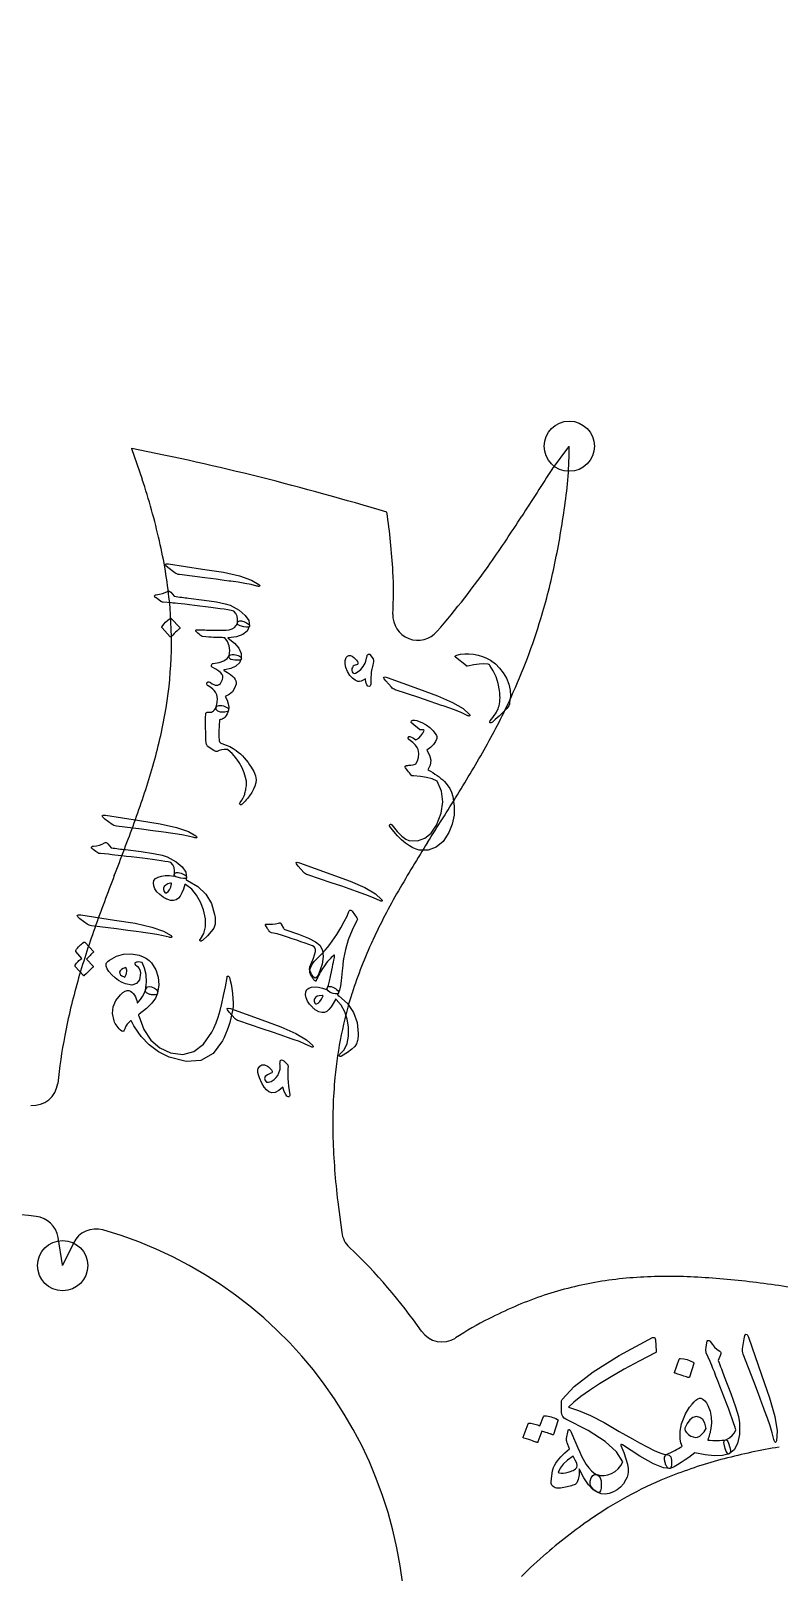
# Model space of a CAD drawing. Header units: millimetres. Extents: x -40.3 to 40.3, y -40.3 to 40.3.
# Drawn here: x -1.82 to 5.64, y 9.61 to 24.97 of the extents above; entities that cross this region are included whole.
import ezdxf

# ---------------------------------------------------------------- set-up
doc = ezdxf.new("R2010")
doc.units = ezdxf.units.MM
for name, color, linetype in [('CUT_INNER', 6, 'Continuous'), ('CUT_OUTER', 1, 'Continuous'), ('ENGRAVE', 7, 'Continuous'), ('TEXT', 5, 'Continuous')]:
    doc.layers.add(name, color=color, linetype=linetype)

msp = doc.modelspace()

# ---------------------------------------------------------------- linework, layer by layer
at = {"layer": 'CUT_INNER'}
for points in [[(-0.705, 20.501), (-0.809, 20.804), (-0.81, 20.81)], [(3.38, 20.607), (3.544, 20.826), (3.547, 20.83)], [(1.241, 13.303), (1.282, 12.999)], [(-1.499, 12.669), (-1.5, 12.674), (-1.545, 12.949)], [(-1.391, 12.891), (-1.496, 12.674), (-1.499, 12.669)]]:
    msp.add_lwpolyline(points, dxfattribs=at)
for centre, radius, start, end in [((0, 11.523), 23.56, 354.6887, 200.6515), ((0, 11.523), 28.802, 270.0987, 51.7132), ((-6.052, -5.507), 26.833, 73.1381, 78.7356), ((-0.219, 20.81), 3.766, 351.2086, 0.3091), ((36.438, -0.983), 39.484, 146.8512, 147.6695), ((-7.453, 18.296), 7.099, 12.9518, 18.0947), ((-4.623, 19.239), 6.423, 3.0561, 8.3601), ((-7.963, 27.178), 13.094, 325.001, 327.452), ((-4.362, 21.292), 7.935, 348.1679, 352.3389), ((-5.32, 18.789), 4.91, 5.8658, 12.9215), ((-4.023, 24.421), 8.285, 319.0201, 324.9914), ((-3.067, 21.019), 6.612, 343.265, 348.1804), ((-1.484, 19.374), 3.281, 356.2459, 3.6197), ((-4.472, 18.879), 4.057, 349.7123, 5.8201), ((2.04, 19.148), 0.25, 177.3907, 319.9972), ((-2.521, 20.862), 6.044, 335.2596, 343.1984), ((-3.634, 21.383), 7.274, 330.8261, 335.2047), ((-5.591, 19.083), 5.194, 343.5401, 349.7046), ((-7.772, 23.704), 12.018, 328.1225, 330.7802), ((-8.959, 20.084), 8.708, 339.8172, 343.507), ((-77.84, 67.337), 94.561, 327.75362, 328.09311), ((-31.905, 28.518), 33.155, 338.8457, 339.8183), ((13.817, 9.51), 13.813, 147.7418, 150.0731), ((18.15, 9.158), 20.514, 158.8693, 160.4272), ((7.412, 13.199), 6.422, 150.0866, 155.0779), ((7.146, 13.076), 8.834, 160.4633, 164.0727), ((5.669, 14.013), 4.498, 155.1344, 162.2625), ((4.86, 13.735), 6.455, 164.1273, 169.0622), ((5.253, 14.158), 4.058, 162.4106, 174.5568), ((3.608, 13.963), 5.182, 168.9148, 174.2395), ((-1.796, 14.513), 0.25, 265.4353, 353.1579), ((6.102, 14.082), 4.91, 174.6158, 181.6715), ((8.29, 14.15), 7.099, 181.7018, 186.8447), ((-2.25, 9.023), 4.163, 83.2753, 116.5873), ((-1.791, 12.909), 0.25, 9.2495, 83.3067), ((-1.166, 12.783), 0.25, 74.1661, 154.2747), ((-2.249, 9.022), 4.164, 353.6856, 73.9472), ((1.529, 13.031), 0.25, 187.5391, 226.7578), ((-2.238, 9.032), 5.244, 34.6598, 46.7123), ((4.415, 9.019), 3.534, 99.9575, 108.982), ((4.489, 8.553), 4.006, 91.8277, 99.8588), ((4.533, 7.051), 5.509, 85.7988, 91.7838), ((4.241, 3.082), 9.489, 82.2307, 85.7983), ((1.699, -15.611), 28.354, 81.034, 82.247), ((-2.249, 9.022), 4.164, 125.1637, 315.7235), ((4.516, 8.747), 3.824, 109.0947, 117.5576), ((4.308, 9.053), 3.458, 116.8464, 123.1844), ((2.281, 12.157), 0.25, 214.8107, 302.5313), ((6.694, 4.525), 6.422, 99.4616, 104.4529), ((6.219, 6.389), 4.498, 104.5094, 111.6375), ((6.066, 6.803), 4.058, 111.7856, 123.9318), ((6.546, 6.098), 4.91, 123.9908, 131.0465), ((6.2, 6.413), 4.446, 130.3452, 134.7254)]:
    msp.add_arc(centre, radius, start, end, dxfattribs=at)
at = {"layer": 'CUT_OUTER'}
msp.add_circle((0, 0), 40.325, dxfattribs=at)
at = {"layer": 'ENGRAVE'}
for centre, radius in [((0, 11.523), 26.6), ((3.548, 20.831), 0.25), ((-1.499, 12.668), 0.25)]:
    msp.add_circle(centre, radius, dxfattribs=at)
at = {"layer": 'TEXT'}
for points in [[(-0.45, 19.622), (-0.471, 19.641), (-0.477, 19.654), (-0.468, 19.66), (-0.443, 19.659), (-0.105, 19.607), (0.102, 19.575), (0.264, 19.539), (0.383, 19.498), (0.457, 19.453), (0.462, 19.447), (0.465, 19.442), (0.465, 19.439), (0.461, 19.437), (0.457, 19.435), (0.451, 19.435), (0.445, 19.436), (0.437, 19.437), (0.379, 19.452), (0.316, 19.464), (0.249, 19.475), (0.178, 19.485), (0.16, 19.487), (0.11, 19.494), (0.029, 19.505), (-0.084, 19.52), (-0.336, 19.552), (-0.349, 19.554), (-0.36, 19.558), (-0.371, 19.563), (-0.38, 19.569)], [(-0.52, 19.285), (-0.539, 19.299), (-0.555, 19.311), (-0.567, 19.319), (-0.574, 19.324), (-0.579, 19.328), (-0.582, 19.332), (-0.583, 19.336), (-0.583, 19.34), (-0.581, 19.345), (-0.577, 19.349), (-0.572, 19.351), (-0.566, 19.352), (-0.534, 19.356), (-0.505, 19.363), (-0.478, 19.373), (-0.453, 19.385), (-0.445, 19.389), (-0.438, 19.388), (-0.43, 19.384), (-0.422, 19.376), (-0.388, 19.336), (-0.369, 19.333), (-0.35, 19.331), (-0.332, 19.328), (-0.313, 19.326), (-0.295, 19.324), (-0.278, 19.321), (-0.261, 19.319), (-0.244, 19.317), (-0.088, 19.298), (0.033, 19.28), (0.119, 19.262), (0.17, 19.246), (0.259, 19.197), (0.32, 19.146), (0.355, 19.094), (0.363, 19.041), (0.363, 19.039), (0.363, 19.038), (0.362, 19.037), (0.362, 19.035), (0.352, 19.029), (0.334, 19.028), (0.306, 19.033), (0.27, 19.043), (0.256, 19.047), (0.247, 19.053), (0.243, 19.061), (0.242, 19.071), (0.244, 19.107), (0.239, 19.138), (0.227, 19.166), (0.207, 19.188), (0.179, 19.194), (0.146, 19.2), (0.11, 19.206), (0.069, 19.212), (0.024, 19.218), (-0.024, 19.225), (-0.076, 19.231), (-0.132, 19.238), (-0.187, 19.244), (-0.236, 19.25), (-0.28, 19.256), (-0.318, 19.26), (-0.351, 19.264), (-0.378, 19.267), (-0.4, 19.269), (-0.416, 19.271), (-0.496, 19.277), (-0.503, 19.279), (-0.51, 19.28), (-0.515, 19.282), (-0.52, 19.285)], [(-0.509, 19.023), (-0.511, 19.025), (-0.511, 19.028), (-0.511, 19.031), (-0.509, 19.035), (-0.492, 19.058), (-0.473, 19.079), (-0.452, 19.099), (-0.429, 19.116), (-0.426, 19.117), (-0.423, 19.118), (-0.42, 19.117), (-0.418, 19.115), (-0.331, 19.026), (-0.33, 19.023), (-0.33, 19.02), (-0.332, 19.016), (-0.336, 19.013), (-0.34, 19.009), (-0.345, 19.005), (-0.353, 18.998), (-0.362, 18.989), (-0.373, 18.978), (-0.387, 18.965), (-0.402, 18.95), (-0.419, 18.933), (-0.422, 18.931), (-0.424, 18.93), (-0.426, 18.931), (-0.428, 18.933)], [(-0.104, 18.934), (-0.11, 18.936), (-0.118, 18.941), (-0.128, 18.948), (-0.14, 18.958), (-0.151, 18.968), (-0.16, 18.976), (-0.166, 18.982), (-0.171, 18.987), (-0.173, 18.994), (-0.171, 18.999), (-0.164, 19.002), (-0.153, 19.002), (-0.145, 19.002), (-0.135, 19.002), (-0.124, 19.002), (-0.112, 19.002), (-0.098, 19.001), (-0.083, 19.001), (-0.067, 19), (-0.049, 18.999), (0.025, 18.998), (0.085, 18.998), (0.13, 18.999), (0.161, 19.003), (0.189, 19.012), (0.212, 19.026), (0.23, 19.046), (0.242, 19.071), (0.246, 19.078), (0.251, 19.084), (0.257, 19.088), (0.265, 19.091), (0.274, 19.093), (0.284, 19.092), (0.294, 19.089), (0.305, 19.084), (0.332, 19.07), (0.351, 19.059), (0.361, 19.049), (0.363, 19.041), (0.338, 18.99), (0.295, 18.954), (0.233, 18.931), (0.152, 18.923), (0.149, 18.922), (0.148, 18.922), (0.148, 18.921), (0.15, 18.919), (0.213, 18.869), (0.256, 18.818), (0.279, 18.765), (0.281, 18.712), (0.279, 18.706), (0.275, 18.703), (0.269, 18.7), (0.261, 18.699), (0.249, 18.698), (0.235, 18.699), (0.217, 18.7), (0.197, 18.702), (0.178, 18.706), (0.165, 18.714), (0.159, 18.726), (0.16, 18.742), (0.166, 18.796), (0.161, 18.843), (0.145, 18.885), (0.117, 18.921), (0.113, 18.922), (0.104, 18.923), (0.089, 18.924), (0.07, 18.924), (0.057, 18.924), (0.042, 18.924), (0.025, 18.925), (0.004, 18.927), (-0.019, 18.928), (-0.044, 18.93), (-0.073, 18.932), (-0.104, 18.934)], [(0.032, 18.231), (0.041, 18.278), (0.043, 18.319), (0.037, 18.354), (0.024, 18.382), (0.012, 18.396), (-0.004, 18.411), (-0.024, 18.426), (-0.048, 18.443), (-0.055, 18.448), (-0.06, 18.453), (-0.063, 18.459), (-0.064, 18.464), (-0.064, 18.47), (-0.062, 18.475), (-0.059, 18.479), (-0.054, 18.481), (-0.048, 18.483), (-0.041, 18.483), (-0.034, 18.481), (-0.027, 18.477), (-0.008, 18.465), (0.007, 18.457), (0.02, 18.451), (0.031, 18.449), (0.046, 18.45), (0.061, 18.456), (0.073, 18.468), (0.084, 18.487), (0.093, 18.508), (0.097, 18.526), (0.096, 18.543), (0.09, 18.557), (0.077, 18.573), (0.056, 18.591), (0.027, 18.61), (-0.01, 18.63), (-0.014, 18.633), (-0.017, 18.637), (-0.017, 18.643), (-0.016, 18.651), (-0.014, 18.657), (-0.01, 18.662), (-0.006, 18.665), (-0.001, 18.667), (0.061, 18.677), (0.108, 18.694), (0.141, 18.716), (0.16, 18.744), (0.165, 18.75), (0.175, 18.754), (0.19, 18.756), (0.209, 18.756), (0.224, 18.754), (0.238, 18.751), (0.251, 18.746), (0.264, 18.739), (0.273, 18.733), (0.279, 18.727), (0.282, 18.72), (0.281, 18.713), (0.262, 18.672), (0.228, 18.64), (0.178, 18.618), (0.112, 18.604), (0.109, 18.603), (0.108, 18.602), (0.108, 18.6), (0.111, 18.597), (0.145, 18.576), (0.173, 18.556), (0.195, 18.538), (0.211, 18.522), (0.22, 18.508), (0.227, 18.493), (0.229, 18.478), (0.229, 18.462), (0.214, 18.419), (0.192, 18.383), (0.161, 18.356), (0.121, 18.337), (0.14, 18.3), (0.151, 18.265), (0.156, 18.232), (0.153, 18.201), (0.149, 18.193), (0.142, 18.188), (0.131, 18.184), (0.117, 18.182), (0.075, 18.183), (0.046, 18.192), (0.032, 18.208), (0.032, 18.231)], [(1.599, 18.686), (1.595, 18.668), (1.591, 18.652), (1.587, 18.637), (1.583, 18.624), (1.581, 18.611), (1.578, 18.6), (1.577, 18.59), (1.575, 18.582), (1.575, 18.573), (1.574, 18.562), (1.573, 18.55), (1.572, 18.536), (1.571, 18.52), (1.571, 18.501), (1.57, 18.481), (1.57, 18.459), (1.569, 18.451), (1.566, 18.444), (1.561, 18.44), (1.554, 18.438), (1.541, 18.442), (1.53, 18.455), (1.522, 18.48), (1.517, 18.514), (1.496, 18.5), (1.476, 18.49), (1.458, 18.486), (1.441, 18.487), (1.414, 18.499), (1.388, 18.519), (1.363, 18.548), (1.34, 18.586), (1.322, 18.626), (1.314, 18.663), (1.316, 18.695), (1.327, 18.725), (1.338, 18.739), (1.352, 18.746), (1.367, 18.745), (1.384, 18.738), (1.401, 18.727), (1.415, 18.714), (1.427, 18.701), (1.437, 18.686), (1.443, 18.674), (1.443, 18.664), (1.439, 18.657), (1.429, 18.654), (1.416, 18.651), (1.405, 18.646), (1.396, 18.639), (1.389, 18.628), (1.383, 18.617), (1.381, 18.606), (1.382, 18.595), (1.385, 18.584), (1.392, 18.574), (1.399, 18.569), (1.408, 18.567), (1.418, 18.57), (1.445, 18.585), (1.47, 18.606), (1.494, 18.635), (1.514, 18.67), (1.516, 18.674), (1.517, 18.677), (1.519, 18.682), (1.52, 18.686), (1.521, 18.692), (1.523, 18.697), (1.524, 18.703), (1.526, 18.71), (1.528, 18.717), (1.529, 18.723), (1.531, 18.729), (1.532, 18.734), (1.533, 18.738), (1.534, 18.742), (1.535, 18.745), (1.536, 18.748), (1.539, 18.753), (1.543, 18.756), (1.547, 18.758), (1.552, 18.759), (1.556, 18.759), (1.56, 18.758), (1.563, 18.756), (1.566, 18.754), (1.582, 18.731), (1.593, 18.713), (1.599, 18.697), (1.599, 18.686)], [(2.415, 18.729), (2.413, 18.731), (2.412, 18.733), (2.411, 18.734), (2.411, 18.736), (2.412, 18.739), (2.416, 18.743), (2.421, 18.746), (2.429, 18.75), (2.466, 18.759), (2.506, 18.764), (2.548, 18.764), (2.593, 18.759), (2.639, 18.749), (2.684, 18.736), (2.725, 18.719), (2.764, 18.698), (2.812, 18.663), (2.854, 18.621), (2.89, 18.573), (2.921, 18.52), (2.945, 18.462), (2.959, 18.402), (2.962, 18.341), (2.954, 18.277), (2.951, 18.261), (2.945, 18.246), (2.936, 18.232), (2.926, 18.219), (2.898, 18.191), (2.873, 18.166), (2.85, 18.143), (2.829, 18.124), (2.811, 18.107), (2.795, 18.094), (2.782, 18.083), (2.771, 18.076), (2.768, 18.075), (2.766, 18.074), (2.764, 18.074), (2.762, 18.075), (2.759, 18.076), (2.758, 18.078), (2.756, 18.08), (2.755, 18.082), (2.754, 18.085), (2.755, 18.088), (2.756, 18.091), (2.759, 18.094), (2.774, 18.112), (2.788, 18.13), (2.801, 18.147), (2.812, 18.164), (2.822, 18.181), (2.831, 18.197), (2.838, 18.213), (2.844, 18.23), (2.849, 18.246), (2.853, 18.264), (2.855, 18.283), (2.857, 18.303), (2.858, 18.325), (2.857, 18.347), (2.855, 18.371), (2.852, 18.396), (2.839, 18.468), (2.819, 18.534), (2.791, 18.594), (2.757, 18.648), (2.754, 18.652), (2.75, 18.655), (2.745, 18.658), (2.739, 18.66), (2.698, 18.663), (2.651, 18.661), (2.596, 18.653), (2.534, 18.64), (2.53, 18.64), (2.527, 18.64), (2.525, 18.641), (2.523, 18.642)], [(1.72, 18.493), (1.703, 18.515), (1.699, 18.528), (1.709, 18.532), (1.733, 18.527), (2.045, 18.414), (2.236, 18.344), (2.384, 18.278), (2.49, 18.217), (2.552, 18.16), (2.556, 18.154), (2.557, 18.148), (2.556, 18.145), (2.553, 18.144), (2.548, 18.143), (2.543, 18.144), (2.537, 18.146), (2.53, 18.148), (2.477, 18.174), (2.42, 18.198), (2.358, 18.221), (2.292, 18.243), (2.275, 18.249), (2.229, 18.265), (2.153, 18.291), (2.049, 18.327), (1.815, 18.404), (1.803, 18.409), (1.793, 18.415), (1.784, 18.422), (1.776, 18.429)], [(0.154, 18.203), (0.147, 18.182), (0.14, 18.164), (0.131, 18.148), (0.121, 18.136), (0.116, 18.13), (0.11, 18.125), (0.103, 18.12), (0.096, 18.117), (0.089, 18.113), (0.081, 18.11), (0.073, 18.107), (0.064, 18.104), (0.059, 18.046), (0.056, 17.991), (0.057, 17.942), (0.061, 17.896), (0.064, 17.886), (0.069, 17.878), (0.077, 17.872), (0.087, 17.868), (0.129, 17.854), (0.167, 17.838), (0.2, 17.82), (0.229, 17.801), (0.251, 17.783), (0.272, 17.765), (0.292, 17.745), (0.311, 17.725), (0.33, 17.704), (0.348, 17.681), (0.364, 17.658), (0.38, 17.634), (0.406, 17.589), (0.422, 17.547), (0.428, 17.509), (0.425, 17.476), (0.415, 17.445), (0.402, 17.414), (0.385, 17.382), (0.363, 17.349), (0.352, 17.334), (0.341, 17.32), (0.33, 17.307), (0.321, 17.296), (0.311, 17.286), (0.303, 17.277), (0.296, 17.27), (0.289, 17.264), (0.284, 17.26), (0.278, 17.259), (0.273, 17.259), (0.268, 17.262), (0.265, 17.265), (0.264, 17.27), (0.265, 17.275), (0.269, 17.282), (0.285, 17.305), (0.298, 17.328), (0.308, 17.348), (0.315, 17.366), (0.317, 17.376), (0.32, 17.386), (0.323, 17.397), (0.325, 17.408), (0.327, 17.421), (0.329, 17.434), (0.331, 17.447), (0.333, 17.462), (0.332, 17.493), (0.324, 17.531), (0.31, 17.576), (0.288, 17.627), (0.261, 17.68), (0.228, 17.727), (0.19, 17.77), (0.147, 17.807), (0.146, 17.808), (0.144, 17.809), (0.142, 17.809), (0.139, 17.809), (0.111, 17.808), (0.085, 17.805), (0.062, 17.799), (0.04, 17.791), (0.028, 17.79), (0.008, 17.798), (-0.019, 17.815), (-0.053, 17.84), (-0.059, 17.847), (-0.064, 17.854), (-0.067, 17.862), (-0.068, 17.871), (-0.071, 17.909), (-0.073, 17.947), (-0.074, 17.984), (-0.075, 18.02), (-0.076, 18.056), (-0.076, 18.091), (-0.075, 18.127), (-0.074, 18.162), (-0.073, 18.17), (-0.07, 18.175), (-0.065, 18.179), (-0.058, 18.18), (-0.043, 18.18), (-0.029, 18.18), (-0.017, 18.183), (-0.005, 18.187), (0.005, 18.194), (0.015, 18.204), (0.024, 18.217), (0.033, 18.233), (0.038, 18.241), (0.047, 18.246), (0.058, 18.249), (0.072, 18.249), (0.087, 18.247), (0.102, 18.244), (0.117, 18.239), (0.131, 18.232), (0.142, 18.224), (0.15, 18.217), (0.153, 18.21), (0.154, 18.203)], [(1.979, 18.072), (1.974, 18.077), (1.972, 18.081), (1.971, 18.086), (1.972, 18.09), (1.975, 18.095), (1.979, 18.098), (1.984, 18.1), (1.99, 18.101), (2.008, 18.101), (2.029, 18.097), (2.053, 18.089), (2.08, 18.078), (2.122, 18.055), (2.158, 18.028), (2.191, 17.996), (2.218, 17.96), (2.224, 17.95), (2.228, 17.939), (2.229, 17.93), (2.228, 17.92), (2.215, 17.889), (2.195, 17.86), (2.166, 17.831), (2.129, 17.804), (2.157, 17.753), (2.168, 17.703), (2.162, 17.654), (2.139, 17.607), (2.164, 17.593), (2.188, 17.579), (2.21, 17.565), (2.231, 17.55), (2.251, 17.536), (2.27, 17.521), (2.288, 17.506), (2.305, 17.49), (2.333, 17.458), (2.357, 17.422), (2.376, 17.383), (2.389, 17.34), (2.402, 17.246), (2.4, 17.155), (2.382, 17.067), (2.348, 16.982), (2.291, 16.894), (2.222, 16.835), (2.143, 16.806), (2.052, 16.807), (2.023, 16.815), (1.991, 16.829), (1.956, 16.849), (1.917, 16.876), (1.877, 16.909), (1.838, 16.948), (1.799, 16.992), (1.76, 17.042), (1.758, 17.045), (1.757, 17.049), (1.757, 17.052), (1.758, 17.056), (1.76, 17.059), (1.762, 17.062), (1.765, 17.064), (1.768, 17.065), (1.772, 17.065), (1.775, 17.064), (1.778, 17.061), (1.781, 17.058), (1.834, 16.994), (1.879, 16.946), (1.919, 16.916), (1.951, 16.904), (2.035, 16.901), (2.109, 16.926), (2.172, 16.977), (2.224, 17.055), (2.272, 17.176), (2.289, 17.289), (2.276, 17.395), (2.232, 17.493), (2.183, 17.516), (2.127, 17.532), (2.065, 17.542), (1.997, 17.546), (1.99, 17.546), (1.984, 17.546), (1.979, 17.548), (1.976, 17.551), (1.965, 17.564), (1.955, 17.577), (1.946, 17.588), (1.938, 17.599), (1.93, 17.609), (1.924, 17.618), (1.918, 17.627), (1.913, 17.634), (1.912, 17.638), (1.912, 17.641), (1.914, 17.644), (1.917, 17.646), (1.92, 17.647), (1.923, 17.648), (1.928, 17.649), (1.934, 17.65), (1.941, 17.651), (1.95, 17.652), (1.959, 17.653), (1.969, 17.654), (1.989, 17.657), (2.004, 17.659), (2.014, 17.663), (2.02, 17.666), (2.037, 17.697), (2.047, 17.731), (2.048, 17.769), (2.042, 17.811), (2.033, 17.829), (2.015, 17.852), (1.988, 17.878), (1.951, 17.909), (1.948, 17.912), (1.945, 17.916), (1.944, 17.92), (1.943, 17.925), (1.944, 17.929), (1.945, 17.932), (1.947, 17.936), (1.95, 17.938), (1.96, 17.939), (1.975, 17.934), (1.995, 17.923), (2.021, 17.906), (2.048, 17.923), (2.07, 17.945), (2.088, 17.971), (2.102, 18), (2.092, 18.004), (2.085, 18.006), (2.078, 18.007), (2.073, 18.006), (2.068, 18.005), (2.063, 18.005), (2.059, 18.006), (2.056, 18.009)], [(-1.077, 17.116), (-1.099, 17.136), (-1.105, 17.148), (-1.096, 17.154), (-1.071, 17.154), (-0.733, 17.102), (-0.526, 17.07), (-0.363, 17.033), (-0.245, 16.993), (-0.171, 16.948), (-0.165, 16.942), (-0.163, 16.937), (-0.163, 16.934), (-0.166, 16.931), (-0.171, 16.93), (-0.176, 16.93), (-0.183, 16.93), (-0.191, 16.932), (-0.249, 16.946), (-0.311, 16.959), (-0.378, 16.97), (-0.449, 16.979), (-0.468, 16.982), (-0.517, 16.989), (-0.599, 17), (-0.712, 17.015), (-0.963, 17.047), (-0.976, 17.049), (-0.988, 17.053), (-0.998, 17.058), (-1.007, 17.063)], [(-1.147, 16.779), (-1.167, 16.794), (-1.183, 16.805), (-1.194, 16.814), (-1.202, 16.819), (-1.206, 16.822), (-1.21, 16.826), (-1.211, 16.831), (-1.21, 16.835), (-1.208, 16.84), (-1.205, 16.843), (-1.2, 16.846), (-1.193, 16.847), (-1.162, 16.851), (-1.132, 16.858), (-1.105, 16.867), (-1.081, 16.88), (-1.073, 16.883), (-1.065, 16.883), (-1.058, 16.879), (-1.05, 16.871), (-1.016, 16.831), (-0.996, 16.828), (-0.978, 16.826), (-0.959, 16.823), (-0.941, 16.821), (-0.923, 16.818), (-0.906, 16.816), (-0.888, 16.814), (-0.872, 16.812), (-0.716, 16.793), (-0.595, 16.774), (-0.509, 16.757), (-0.457, 16.741), (-0.369, 16.692), (-0.307, 16.641), (-0.272, 16.589), (-0.264, 16.535), (-0.265, 16.534), (-0.265, 16.532), (-0.265, 16.531), (-0.266, 16.53), (-0.275, 16.524), (-0.294, 16.523), (-0.321, 16.527), (-0.358, 16.537), (-0.371, 16.542), (-0.38, 16.548), (-0.385, 16.556), (-0.385, 16.566), (-0.384, 16.601), (-0.389, 16.633), (-0.401, 16.66), (-0.42, 16.683), (-0.449, 16.689), (-0.481, 16.695), (-0.518, 16.701), (-0.559, 16.707), (-0.603, 16.713), (-0.652, 16.719), (-0.704, 16.726), (-0.76, 16.732), (-0.815, 16.739), (-0.864, 16.745), (-0.908, 16.75), (-0.946, 16.755), (-0.979, 16.758), (-1.006, 16.761), (-1.027, 16.764), (-1.043, 16.766), (-1.123, 16.772), (-1.131, 16.773), (-1.138, 16.775), (-1.143, 16.777), (-1.147, 16.779)], [(-0.256, 16.505), (-0.153, 16.445), (-0.074, 16.369), (-0.017, 16.276), (0.015, 16.166), (0.018, 16.151), (0.02, 16.137), (0.021, 16.123), (0.022, 16.109), (0.022, 16.095), (0.021, 16.082), (0.02, 16.07), (0.018, 16.058), (0.007, 16.03), (-0.018, 15.996), (-0.056, 15.954), (-0.107, 15.906), (-0.114, 15.902), (-0.12, 15.899), (-0.125, 15.899), (-0.13, 15.902), (-0.132, 15.906), (-0.133, 15.911), (-0.131, 15.916), (-0.127, 15.921), (-0.093, 15.976), (-0.077, 16.043), (-0.077, 16.122), (-0.096, 16.213), (-0.124, 16.29), (-0.164, 16.358), (-0.213, 16.417), (-0.274, 16.466), (-0.277, 16.467), (-0.279, 16.466), (-0.281, 16.465), (-0.282, 16.464), (-0.296, 16.418), (-0.312, 16.38), (-0.328, 16.349), (-0.345, 16.327), (-0.367, 16.311), (-0.393, 16.304), (-0.423, 16.306), (-0.459, 16.318), (-0.463, 16.32), (-0.468, 16.322), (-0.473, 16.324), (-0.477, 16.327), (-0.482, 16.329), (-0.487, 16.332), (-0.492, 16.336), (-0.498, 16.339), (-0.532, 16.364), (-0.559, 16.392), (-0.579, 16.421), (-0.591, 16.451), (-0.595, 16.48), (-0.589, 16.505), (-0.573, 16.524), (-0.546, 16.539), (-0.513, 16.549), (-0.476, 16.553), (-0.435, 16.553), (-0.39, 16.547), (-0.389, 16.549), (-0.389, 16.552), (-0.389, 16.555), (-0.388, 16.557), (-0.388, 16.559), (-0.388, 16.562), (-0.387, 16.565), (-0.386, 16.567), (-0.382, 16.576), (-0.374, 16.581), (-0.364, 16.584), (-0.349, 16.584), (-0.334, 16.581), (-0.319, 16.577), (-0.304, 16.572), (-0.29, 16.564), (-0.277, 16.557), (-0.269, 16.55), (-0.264, 16.543), (-0.264, 16.537), (-0.27, 16.511), (-0.268, 16.51), (-0.265, 16.509), (-0.261, 16.507), (-0.256, 16.505)], [(0.848, 16.648), (0.831, 16.671), (0.827, 16.684), (0.837, 16.688), (0.861, 16.682), (1.173, 16.569), (1.364, 16.499), (1.512, 16.434), (1.617, 16.373), (1.679, 16.316), (1.683, 16.309), (1.685, 16.304), (1.684, 16.301), (1.68, 16.299), (1.676, 16.299), (1.67, 16.299), (1.664, 16.301), (1.657, 16.304), (1.605, 16.329), (1.547, 16.353), (1.486, 16.376), (1.42, 16.398), (1.403, 16.405), (1.357, 16.421), (1.281, 16.447), (1.176, 16.482), (0.943, 16.56), (0.931, 16.565), (0.92, 16.571), (0.911, 16.577), (0.904, 16.584)], [(-0.423, 16.478), (-0.451, 16.47), (-0.472, 16.459), (-0.487, 16.444), (-0.494, 16.427), (-0.494, 16.415), (-0.492, 16.404), (-0.488, 16.395), (-0.482, 16.385), (-0.478, 16.382), (-0.474, 16.38), (-0.469, 16.381), (-0.463, 16.383), (-0.447, 16.394), (-0.433, 16.412), (-0.422, 16.437), (-0.414, 16.47), (-0.413, 16.473), (-0.415, 16.476), (-0.418, 16.477), (-0.423, 16.478)], [(-1.326, 16.124), (-1.347, 16.143), (-1.353, 16.156), (-1.344, 16.162), (-1.319, 16.161), (-0.982, 16.11), (-0.775, 16.078), (-0.612, 16.041), (-0.493, 16.001), (-0.419, 15.956), (-0.414, 15.95), (-0.411, 15.945), (-0.412, 15.941), (-0.415, 15.939), (-0.419, 15.938), (-0.425, 15.937), (-0.431, 15.938), (-0.439, 15.94), (-0.497, 15.954), (-0.56, 15.967), (-0.627, 15.978), (-0.698, 15.987), (-0.716, 15.99), (-0.766, 15.997), (-0.848, 16.008), (-0.961, 16.023), (-1.212, 16.054), (-1.225, 16.057), (-1.236, 16.061), (-1.247, 16.065), (-1.256, 16.071)], [(1.041, 15.732), (1.066, 15.756), (1.09, 15.782), (1.115, 15.809), (1.139, 15.838), (1.162, 15.868), (1.185, 15.9), (1.208, 15.933), (1.231, 15.967), (1.273, 16.034), (1.307, 16.095), (1.334, 16.149), (1.353, 16.197), (1.356, 16.202), (1.359, 16.206), (1.363, 16.208), (1.367, 16.209), (1.372, 16.208), (1.377, 16.206), (1.381, 16.203), (1.385, 16.199), (1.433, 16.131), (1.436, 16.125), (1.437, 16.119), (1.436, 16.113), (1.432, 16.106), (1.385, 16.01), (1.347, 15.914), (1.318, 15.818), (1.299, 15.723), (1.298, 15.718), (1.297, 15.709), (1.295, 15.695), (1.293, 15.678), (1.291, 15.657), (1.289, 15.632), (1.286, 15.603), (1.283, 15.57), (1.276, 15.506), (1.269, 15.454), (1.26, 15.413), (1.249, 15.384), (1.243, 15.379), (1.232, 15.376), (1.217, 15.376), (1.196, 15.38), (1.165, 15.39), (1.146, 15.404), (1.137, 15.419), (1.14, 15.437), (1.149, 15.463), (1.159, 15.5), (1.17, 15.549), (1.183, 15.61), (1.189, 15.64), (1.194, 15.668), (1.199, 15.691), (1.202, 15.71), (1.206, 15.725), (1.208, 15.737), (1.209, 15.744), (1.209, 15.748), (1.209, 15.749), (1.209, 15.75), (1.209, 15.752), (1.209, 15.752), (1.209, 15.753), (1.209, 15.754), (1.209, 15.754), (1.21, 15.755), (1.21, 15.76), (1.208, 15.762), (1.206, 15.762), (1.203, 15.76), (1.19, 15.749), (1.177, 15.737), (1.165, 15.724), (1.152, 15.711), (1.14, 15.696), (1.127, 15.68), (1.115, 15.664), (1.103, 15.646), (1.091, 15.629), (1.08, 15.611), (1.069, 15.594), (1.059, 15.576), (1.05, 15.559), (1.042, 15.542), (1.034, 15.525), (1.027, 15.509), (1.025, 15.505), (1.022, 15.503), (1.019, 15.502), (1.015, 15.504), (1.009, 15.509), (1.004, 15.515), (0.999, 15.521), (0.995, 15.527), (0.99, 15.534), (0.986, 15.541), (0.981, 15.549), (0.977, 15.556), (0.969, 15.573), (0.965, 15.588), (0.963, 15.601), (0.964, 15.613), (0.973, 15.641), (0.988, 15.67), (1.011, 15.701), (1.041, 15.732)], [(0.99, 15.853), (0.954, 15.867), (0.916, 15.881), (0.875, 15.895), (0.833, 15.91), (0.788, 15.925), (0.74, 15.941), (0.691, 15.957), (0.638, 15.973), (0.582, 15.982), (0.575, 15.985), (0.569, 15.989), (0.564, 15.993), (0.559, 15.998), (0.557, 16.001), (0.555, 16.005), (0.551, 16.011), (0.547, 16.017), (0.543, 16.024), (0.537, 16.033), (0.531, 16.042), (0.524, 16.052), (0.522, 16.056), (0.521, 16.06), (0.521, 16.063), (0.522, 16.067), (0.524, 16.07), (0.527, 16.071), (0.531, 16.071), (0.536, 16.071), (0.564, 16.068), (0.592, 16.069), (0.622, 16.073), (0.652, 16.081), (0.661, 16.083), (0.668, 16.082), (0.673, 16.078), (0.677, 16.071), (0.701, 16.029), (0.704, 16.024), (0.709, 16.02), (0.716, 16.017), (0.725, 16.013), (0.85, 15.97), (0.949, 15.93), (1.02, 15.893), (1.063, 15.859), (1.09, 15.812), (1.097, 15.749), (1.085, 15.671), (1.054, 15.577), (1.036, 15.544), (1.018, 15.533), (1, 15.543), (0.98, 15.573), (0.978, 15.577), (0.976, 15.582), (0.974, 15.586), (0.972, 15.591), (0.97, 15.595), (0.968, 15.599), (0.966, 15.603), (0.964, 15.607), (0.961, 15.616), (0.96, 15.626), (0.962, 15.635), (0.965, 15.645), (0.985, 15.69), (1, 15.73), (1.011, 15.765), (1.019, 15.796), (1.02, 15.815), (1.016, 15.831), (1.006, 15.843), (0.99, 15.853)], [(-1.368, 15.796), (-1.369, 15.798), (-1.369, 15.801), (-1.369, 15.804), (-1.368, 15.807), (-1.36, 15.819), (-1.351, 15.831), (-1.342, 15.842), (-1.332, 15.852), (-1.322, 15.862), (-1.312, 15.871), (-1.3, 15.88), (-1.289, 15.889), (-1.285, 15.89), (-1.282, 15.891), (-1.279, 15.89), (-1.276, 15.887), (-1.19, 15.797), (-1.189, 15.795), (-1.19, 15.792), (-1.192, 15.789), (-1.196, 15.786), (-1.199, 15.783), (-1.204, 15.779), (-1.21, 15.774), (-1.217, 15.767), (-1.226, 15.758), (-1.236, 15.747), (-1.248, 15.735), (-1.262, 15.721), (-1.196, 15.65), (-1.194, 15.647), (-1.194, 15.644), (-1.196, 15.64), (-1.2, 15.637), (-1.204, 15.633), (-1.21, 15.629), (-1.217, 15.622), (-1.226, 15.613), (-1.238, 15.602), (-1.251, 15.589), (-1.266, 15.574), (-1.283, 15.557), (-1.286, 15.556), (-1.288, 15.555), (-1.29, 15.556), (-1.292, 15.558), (-1.373, 15.649), (-1.375, 15.651), (-1.375, 15.653), (-1.375, 15.656), (-1.373, 15.66), (-1.367, 15.67), (-1.36, 15.68), (-1.352, 15.69), (-1.344, 15.698), (-1.336, 15.707), (-1.327, 15.715), (-1.318, 15.722), (-1.309, 15.729)], [(-1.065, 15.674), (-1.061, 15.683), (-1.055, 15.692), (-1.045, 15.702), (-1.033, 15.712), (-0.963, 15.751), (-0.891, 15.771), (-0.816, 15.774), (-0.737, 15.76), (-0.698, 15.745), (-0.664, 15.728), (-0.636, 15.708), (-0.613, 15.684), (-0.571, 15.616), (-0.547, 15.543), (-0.541, 15.464), (-0.553, 15.382), (-0.557, 15.374), (-0.565, 15.368), (-0.576, 15.365), (-0.591, 15.364), (-0.598, 15.364), (-0.606, 15.365), (-0.614, 15.366), (-0.622, 15.368), (-0.63, 15.37), (-0.637, 15.373), (-0.644, 15.376), (-0.651, 15.379), (-0.662, 15.386), (-0.67, 15.393), (-0.674, 15.402), (-0.674, 15.412), (-0.665, 15.493), (-0.668, 15.567), (-0.682, 15.632), (-0.708, 15.689), (-0.727, 15.692), (-0.743, 15.693), (-0.755, 15.692), (-0.763, 15.69), (-0.771, 15.687), (-0.776, 15.684), (-0.779, 15.681), (-0.779, 15.677), (-0.779, 15.675), (-0.779, 15.672), (-0.777, 15.67), (-0.776, 15.669), (-0.752, 15.649), (-0.736, 15.628), (-0.726, 15.606), (-0.723, 15.582), (-0.734, 15.516), (-0.763, 15.477), (-0.809, 15.463), (-0.872, 15.474), (-0.906, 15.489), (-0.941, 15.509), (-0.975, 15.534), (-1.009, 15.566), (-1.038, 15.597), (-1.056, 15.626), (-1.065, 15.651), (-1.065, 15.674)], [(-0.924, 15.367), (-0.9, 15.389), (-0.877, 15.403), (-0.857, 15.409), (-0.839, 15.407), (-0.823, 15.401), (-0.808, 15.391), (-0.795, 15.378), (-0.784, 15.362), (-0.774, 15.345), (-0.767, 15.327), (-0.761, 15.31), (-0.757, 15.292), (-0.756, 15.288), (-0.755, 15.286), (-0.752, 15.287), (-0.747, 15.291), (-0.722, 15.319), (-0.702, 15.349), (-0.686, 15.38), (-0.674, 15.412), (-0.665, 15.432), (-0.652, 15.445), (-0.635, 15.449), (-0.614, 15.445), (-0.584, 15.433), (-0.563, 15.418), (-0.553, 15.401), (-0.553, 15.382), (-0.574, 15.333), (-0.611, 15.281), (-0.665, 15.228), (-0.737, 15.173), (-0.74, 15.169), (-0.742, 15.165), (-0.742, 15.161), (-0.741, 15.155), (-0.689, 15.021), (-0.619, 14.915), (-0.531, 14.837), (-0.425, 14.789), (-0.302, 14.772), (-0.192, 14.8), (-0.096, 14.873), (-0.013, 14.992), (0.008, 15.035), (0.029, 15.085), (0.049, 15.143), (0.069, 15.208), (0.087, 15.28), (0.105, 15.359), (0.122, 15.445), (0.139, 15.539), (0.14, 15.545), (0.141, 15.55), (0.144, 15.553), (0.148, 15.553), (0.152, 15.552), (0.156, 15.549), (0.159, 15.544), (0.163, 15.537), (0.171, 15.509), (0.179, 15.473), (0.186, 15.43), (0.193, 15.379), (0.198, 15.329), (0.2, 15.287), (0.2, 15.252), (0.196, 15.224), (0.186, 15.178), (0.176, 15.133), (0.165, 15.091), (0.152, 15.05), (0.139, 15.012), (0.125, 14.975), (0.11, 14.94), (0.094, 14.908), (-0.001, 14.78), (-0.122, 14.711), (-0.268, 14.7), (-0.439, 14.746), (-0.544, 14.799), (-0.637, 14.866), (-0.717, 14.949), (-0.784, 15.046), (-0.789, 15.055), (-0.793, 15.063), (-0.797, 15.07), (-0.8, 15.076), (-0.802, 15.082), (-0.805, 15.087), (-0.807, 15.091), (-0.809, 15.095), (-0.813, 15.102), (-0.816, 15.106), (-0.82, 15.107), (-0.823, 15.106), (-0.84, 15.091), (-0.855, 15.073), (-0.868, 15.052), (-0.878, 15.028), (-0.885, 15.013), (-0.892, 15.004), (-0.901, 15.001), (-0.909, 15.004), (-0.923, 15.015), (-0.936, 15.027), (-0.947, 15.039), (-0.957, 15.052), (-0.966, 15.065), (-0.974, 15.079), (-0.981, 15.093), (-0.987, 15.108), (-1.001, 15.18), (-0.995, 15.247), (-0.97, 15.309), (-0.924, 15.367)], [(-0.931, 15.593), (-0.93, 15.579), (-0.923, 15.566), (-0.909, 15.554), (-0.887, 15.544), (-0.884, 15.543), (-0.881, 15.543), (-0.879, 15.543), (-0.879, 15.543), (-0.872, 15.556), (-0.867, 15.569), (-0.863, 15.583), (-0.861, 15.597), (-0.861, 15.61), (-0.862, 15.621), (-0.865, 15.631), (-0.869, 15.638), (-0.895, 15.628), (-0.913, 15.618), (-0.925, 15.606), (-0.931, 15.593)], [(1.251, 15.354), (1.338, 15.278), (1.399, 15.19), (1.435, 15.091), (1.446, 14.98), (1.445, 14.965), (1.444, 14.951), (1.443, 14.937), (1.441, 14.924), (1.438, 14.911), (1.435, 14.899), (1.432, 14.887), (1.428, 14.876), (1.412, 14.852), (1.382, 14.823), (1.338, 14.791), (1.28, 14.755), (1.272, 14.752), (1.266, 14.751), (1.261, 14.752), (1.258, 14.755), (1.256, 14.76), (1.256, 14.764), (1.258, 14.769), (1.263, 14.774), (1.306, 14.819), (1.335, 14.88), (1.349, 14.955), (1.348, 15.045), (1.336, 15.124), (1.311, 15.197), (1.275, 15.262), (1.226, 15.32), (1.224, 15.321), (1.222, 15.321), (1.22, 15.321), (1.219, 15.32), (1.196, 15.279), (1.175, 15.245), (1.153, 15.219), (1.133, 15.201), (1.109, 15.19), (1.083, 15.189), (1.054, 15.197), (1.022, 15.214), (1.018, 15.217), (1.014, 15.22), (1.01, 15.223), (1.006, 15.226), (1.002, 15.23), (0.998, 15.233), (0.994, 15.237), (0.989, 15.242), (0.961, 15.273), (0.941, 15.303), (0.927, 15.335), (0.921, 15.366), (0.923, 15.395), (0.934, 15.417), (0.953, 15.432), (0.981, 15.441), (1.015, 15.444), (1.051, 15.442), (1.09, 15.433), (1.131, 15.419), (1.132, 15.422), (1.133, 15.424), (1.134, 15.426), (1.135, 15.429), (1.136, 15.431), (1.137, 15.433), (1.138, 15.436), (1.139, 15.438), (1.144, 15.445), (1.153, 15.449), (1.164, 15.45), (1.177, 15.447), (1.191, 15.441), (1.205, 15.435), (1.218, 15.427), (1.23, 15.417), (1.241, 15.407), (1.248, 15.399), (1.25, 15.392), (1.25, 15.386), (1.239, 15.362), (1.241, 15.361), (1.244, 15.359), (1.247, 15.357), (1.251, 15.354)], [(1.087, 15.36), (1.058, 15.357), (1.036, 15.351), (1.02, 15.34), (1.009, 15.325), (1.007, 15.314), (1.007, 15.303), (1.009, 15.293), (1.013, 15.283), (1.016, 15.279), (1.02, 15.277), (1.025, 15.276), (1.031, 15.277), (1.048, 15.284), (1.064, 15.299), (1.08, 15.321), (1.094, 15.35), (1.095, 15.354), (1.094, 15.356), (1.091, 15.358), (1.087, 15.36)], [(0.16, 15.194), (0.143, 15.216), (0.139, 15.229), (0.149, 15.233), (0.173, 15.228), (0.485, 15.115), (0.676, 15.045), (0.824, 14.979), (0.929, 14.918), (0.992, 14.862), (0.996, 14.855), (0.997, 14.85), (0.996, 14.846), (0.993, 14.845), (0.988, 14.844), (0.983, 14.845), (0.976, 14.847), (0.97, 14.85), (0.917, 14.875), (0.86, 14.899), (0.798, 14.922), (0.732, 14.944), (0.715, 14.95), (0.669, 14.966), (0.593, 14.992), (0.488, 15.028), (0.255, 15.106), (0.243, 15.111), (0.233, 15.116), (0.224, 15.123), (0.216, 15.13)], [(0.731, 14.682), (0.738, 14.675), (0.743, 14.668), (0.746, 14.661), (0.748, 14.655), (0.745, 14.627), (0.744, 14.598), (0.744, 14.566), (0.746, 14.531), (0.748, 14.495), (0.752, 14.455), (0.757, 14.414), (0.763, 14.37), (0.763, 14.363), (0.762, 14.357), (0.759, 14.353), (0.754, 14.35), (0.752, 14.35), (0.751, 14.35), (0.75, 14.35), (0.749, 14.35), (0.736, 14.355), (0.723, 14.373), (0.709, 14.403), (0.696, 14.445), (0.656, 14.411), (0.619, 14.392), (0.586, 14.388), (0.556, 14.399), (0.533, 14.418), (0.51, 14.447), (0.486, 14.487), (0.462, 14.537), (0.451, 14.567), (0.445, 14.593), (0.444, 14.614), (0.448, 14.631), (0.465, 14.656), (0.487, 14.668), (0.513, 14.668), (0.543, 14.655), (0.553, 14.648), (0.563, 14.639), (0.573, 14.629), (0.582, 14.617), (0.588, 14.606), (0.588, 14.596), (0.584, 14.589), (0.574, 14.584), (0.541, 14.568), (0.52, 14.551), (0.513, 14.533), (0.518, 14.513), (0.533, 14.497), (0.553, 14.494), (0.579, 14.502), (0.609, 14.523), (0.628, 14.541), (0.644, 14.563), (0.656, 14.588), (0.665, 14.616), (0.667, 14.626), (0.668, 14.637), (0.668, 14.649), (0.667, 14.662), (0.667, 14.668), (0.666, 14.675), (0.666, 14.681), (0.667, 14.687), (0.667, 14.693), (0.667, 14.698), (0.668, 14.703), (0.669, 14.707), (0.674, 14.716), (0.681, 14.719), (0.691, 14.716), (0.704, 14.707)], [(5.29, 11.94), (5.298, 11.973), (5.308, 11.986), (5.319, 11.98), (5.332, 11.954), (5.463, 11.581), (5.543, 11.352), (5.595, 11.166), (5.618, 11.023), (5.613, 10.923), (5.61, 10.914), (5.606, 10.909), (5.603, 10.907), (5.598, 10.909), (5.595, 10.913), (5.591, 10.919), (5.588, 10.926), (5.586, 10.934), (5.569, 11.002), (5.548, 11.073), (5.522, 11.147), (5.493, 11.224), (5.486, 11.245), (5.466, 11.299), (5.432, 11.389), (5.386, 11.512), (5.281, 11.786), (5.277, 11.8), (5.274, 11.814), (5.273, 11.828), (5.274, 11.84)], [(4.38, 11.952), (4.384, 11.953), (4.388, 11.953), (4.392, 11.953), (4.395, 11.951), (4.399, 11.948), (4.402, 11.943), (4.405, 11.937), (4.406, 11.929), (4.415, 11.817), (4.415, 11.812), (4.413, 11.807), (4.41, 11.803), (4.405, 11.8), (4.243, 11.715), (4.096, 11.635), (3.965, 11.56), (3.849, 11.49), (3.748, 11.425), (3.663, 11.364), (3.593, 11.309), (3.539, 11.258), (3.64, 11.226), (3.758, 11.175), (3.894, 11.105), (4.046, 11.016), (4.11, 10.979), (4.177, 10.941), (4.248, 10.902), (4.324, 10.862), (4.393, 10.827), (4.449, 10.802), (4.489, 10.789), (4.515, 10.785), (4.542, 10.781), (4.559, 10.762), (4.567, 10.728), (4.565, 10.679), (4.562, 10.665), (4.559, 10.655), (4.555, 10.648), (4.55, 10.645), (4.487, 10.652), (4.388, 10.693), (4.252, 10.77), (4.079, 10.882), (4.069, 10.884), (4.063, 10.884), (4.061, 10.881), (4.062, 10.876), (4.09, 10.805), (4.112, 10.743), (4.127, 10.69), (4.136, 10.646), (4.135, 10.615), (4.13, 10.587), (4.123, 10.56), (4.112, 10.536), (4.088, 10.495), (4.059, 10.461), (4.026, 10.434), (3.989, 10.414), (3.945, 10.398), (3.904, 10.392), (3.867, 10.395), (3.833, 10.408), (3.795, 10.432), (3.769, 10.459), (3.756, 10.488), (3.757, 10.519), (3.767, 10.555), (3.782, 10.578), (3.8, 10.588), (3.823, 10.586), (3.858, 10.577), (3.894, 10.576), (3.931, 10.583), (3.969, 10.597), (4.005, 10.618), (4.036, 10.644), (4.061, 10.675), (4.081, 10.712), (4.02, 10.811), (3.905, 10.915), (3.737, 11.024), (3.514, 11.138), (3.497, 11.149), (3.484, 11.164), (3.475, 11.184), (3.472, 11.208), (3.469, 11.256), (3.469, 11.293), (3.471, 11.32), (3.476, 11.335), (3.596, 11.463), (3.786, 11.609), (4.046, 11.771), (4.376, 11.95), (4.376, 11.95), (4.377, 11.95), (4.378, 11.95), (4.378, 11.951), (4.378, 11.951), (4.379, 11.952), (4.379, 11.952), (4.38, 11.952)], [(4.908, 11.828), (4.912, 11.856), (4.915, 11.878), (4.917, 11.895), (4.918, 11.905), (4.92, 11.912), (4.922, 11.917), (4.926, 11.921), (4.931, 11.923), (4.936, 11.923), (4.942, 11.922), (4.947, 11.918), (4.952, 11.912), (4.973, 11.882), (4.996, 11.855), (5.021, 11.833), (5.047, 11.815), (5.055, 11.809), (5.059, 11.801), (5.058, 11.79), (5.054, 11.778), (5.032, 11.722), (5.04, 11.7), (5.048, 11.68), (5.055, 11.66), (5.063, 11.64), (5.07, 11.62), (5.077, 11.601), (5.085, 11.582), (5.092, 11.564), (5.157, 11.395), (5.204, 11.261), (5.234, 11.164), (5.245, 11.102), (5.243, 10.986), (5.225, 10.895), (5.191, 10.831), (5.141, 10.793), (5.139, 10.793), (5.138, 10.792), (5.136, 10.792), (5.134, 10.791), (5.123, 10.798), (5.112, 10.817), (5.101, 10.847), (5.091, 10.89), (5.089, 10.906), (5.09, 10.919), (5.096, 10.928), (5.106, 10.933), (5.143, 10.951), (5.172, 10.974), (5.194, 11.001), (5.206, 11.033), (5.197, 11.065), (5.185, 11.102), (5.171, 11.143), (5.155, 11.188), (5.137, 11.237), (5.117, 11.289), (5.095, 11.346), (5.071, 11.407), (5.048, 11.466), (5.028, 11.52), (5.009, 11.568), (4.993, 11.609), (4.979, 11.644), (4.967, 11.674), (4.958, 11.697), (4.951, 11.714), (4.913, 11.799), (4.911, 11.808), (4.909, 11.816), (4.908, 11.822), (4.908, 11.828)], [(4.644, 11.737), (4.646, 11.739), (4.648, 11.741), (4.652, 11.742), (4.656, 11.743), (4.689, 11.739), (4.722, 11.731), (4.753, 11.72), (4.783, 11.706), (4.786, 11.703), (4.788, 11.7), (4.788, 11.697), (4.788, 11.693), (4.744, 11.557), (4.742, 11.553), (4.739, 11.552), (4.734, 11.552), (4.728, 11.554), (4.723, 11.556), (4.715, 11.559), (4.704, 11.563), (4.69, 11.568), (4.673, 11.573), (4.652, 11.58), (4.629, 11.587), (4.602, 11.595), (4.598, 11.597), (4.596, 11.599), (4.595, 11.601), (4.596, 11.604)], [(4.845, 11.347), (4.847, 11.347), (4.849, 11.348), (4.851, 11.348), (4.853, 11.348), (4.854, 11.348), (4.856, 11.348), (4.858, 11.347), (4.859, 11.347), (4.88, 11.337), (4.899, 11.322), (4.915, 11.3), (4.929, 11.273), (4.95, 11.217), (4.962, 11.159), (4.965, 11.102), (4.959, 11.044), (4.956, 11.03), (4.953, 11.016), (4.95, 11.002), (4.946, 10.988), (4.942, 10.974), (4.938, 10.959), (4.933, 10.945), (4.928, 10.93), (4.953, 10.928), (4.978, 10.927), (5.002, 10.926), (5.025, 10.925), (5.046, 10.926), (5.067, 10.928), (5.087, 10.93), (5.106, 10.933), (5.113, 10.933), (5.12, 10.927), (5.127, 10.915), (5.134, 10.899), (5.147, 10.857), (5.153, 10.825), (5.151, 10.803), (5.141, 10.793), (5.074, 10.777), (4.994, 10.773), (4.902, 10.782), (4.797, 10.803), (4.769, 10.78), (4.738, 10.757), (4.703, 10.732), (4.664, 10.707), (4.625, 10.682), (4.593, 10.664), (4.569, 10.652), (4.552, 10.646), (4.542, 10.646), (4.533, 10.65), (4.524, 10.659), (4.515, 10.673), (4.511, 10.681), (4.507, 10.689), (4.505, 10.697), (4.503, 10.706), (4.501, 10.715), (4.5, 10.724), (4.498, 10.732), (4.498, 10.741), (4.498, 10.758), (4.502, 10.771), (4.508, 10.78), (4.516, 10.786), (4.538, 10.795), (4.558, 10.805), (4.578, 10.815), (4.598, 10.825), (4.617, 10.835), (4.635, 10.846), (4.654, 10.857), (4.671, 10.868), (4.66, 10.902), (4.653, 10.939), (4.651, 10.978), (4.653, 11.02), (4.659, 11.055), (4.667, 11.09), (4.678, 11.124), (4.691, 11.157), (4.707, 11.191), (4.725, 11.224), (4.747, 11.256), (4.771, 11.289), (4.791, 11.311), (4.81, 11.328), (4.828, 11.34), (4.845, 11.347)], [(3.292, 11.166), (3.293, 11.169), (3.296, 11.171), (3.299, 11.172), (3.303, 11.172), (3.32, 11.171), (3.337, 11.168), (3.353, 11.165), (3.368, 11.161), (3.384, 11.156), (3.399, 11.15), (3.415, 11.144), (3.43, 11.136), (3.433, 11.134), (3.435, 11.131), (3.436, 11.127), (3.435, 11.123), (3.39, 10.986), (3.388, 10.983), (3.385, 10.983), (3.381, 10.983), (3.375, 10.985), (3.371, 10.987), (3.365, 10.99), (3.356, 10.993), (3.344, 10.996), (3.33, 11.001), (3.314, 11.006), (3.295, 11.011), (3.273, 11.018), (3.236, 10.911), (3.234, 10.907), (3.231, 10.906), (3.227, 10.906), (3.22, 10.908), (3.215, 10.91), (3.207, 10.913), (3.196, 10.917), (3.182, 10.922), (3.165, 10.928), (3.145, 10.934), (3.121, 10.941), (3.094, 10.95), (3.091, 10.951), (3.09, 10.953), (3.089, 10.956), (3.09, 10.959), (3.138, 11.091), (3.14, 11.094), (3.142, 11.096), (3.146, 11.097), (3.15, 11.098), (3.164, 11.097), (3.178, 11.095), (3.192, 11.092), (3.205, 11.089), (3.218, 11.085), (3.231, 11.081), (3.244, 11.075), (3.256, 11.07)], [(4.816, 11.164), (4.78, 11.153), (4.749, 11.13), (4.722, 11.096), (4.7, 11.05), (4.698, 11.037), (4.703, 11.021), (4.715, 11.005), (4.735, 10.986), (4.758, 10.97), (4.781, 10.961), (4.804, 10.957), (4.826, 10.959), (4.848, 10.969), (4.87, 10.987), (4.892, 11.012), (4.913, 11.046), (4.898, 11.098), (4.877, 11.134), (4.849, 11.156), (4.816, 11.164)], [(3.825, 10.584), (3.843, 10.572), (3.856, 10.553), (3.864, 10.525), (3.867, 10.491), (3.865, 10.45), (3.859, 10.423), (3.849, 10.409), (3.834, 10.408), (3.787, 10.435), (3.74, 10.484), (3.693, 10.554), (3.648, 10.644), (3.645, 10.584), (3.637, 10.537), (3.624, 10.505), (3.606, 10.488), (3.595, 10.483), (3.583, 10.479), (3.57, 10.475), (3.556, 10.471), (3.541, 10.467), (3.526, 10.464), (3.51, 10.46), (3.493, 10.457), (3.462, 10.452), (3.438, 10.45), (3.42, 10.45), (3.407, 10.453), (3.388, 10.467), (3.375, 10.481), (3.367, 10.497), (3.366, 10.514), (3.374, 10.574), (3.382, 10.622), (3.391, 10.657), (3.401, 10.678), (3.415, 10.701), (3.43, 10.722), (3.447, 10.743), (3.465, 10.764), (3.484, 10.784), (3.505, 10.804), (3.527, 10.824), (3.551, 10.844), (3.528, 10.903), (3.524, 10.915), (3.521, 10.926), (3.52, 10.936), (3.521, 10.945), (3.536, 11.024), (3.541, 11.034), (3.547, 11.035), (3.556, 11.027), (3.566, 11.01), (3.59, 10.952), (3.613, 10.9), (3.634, 10.852), (3.653, 10.809), (3.671, 10.771), (3.687, 10.738), (3.702, 10.71), (3.716, 10.688), (3.743, 10.652), (3.77, 10.622), (3.797, 10.6), (3.825, 10.584)], [(3.588, 10.769), (3.531, 10.73), (3.486, 10.691), (3.456, 10.65), (3.438, 10.608), (3.452, 10.604), (3.468, 10.601), (3.488, 10.601), (3.51, 10.603), (3.523, 10.606), (3.536, 10.609), (3.548, 10.613), (3.561, 10.617), (3.574, 10.622), (3.586, 10.627), (3.598, 10.634), (3.61, 10.642), (3.623, 10.655), (3.627, 10.675), (3.622, 10.7), (3.608, 10.73), (3.6, 10.744), (3.594, 10.755), (3.59, 10.763), (3.588, 10.769)]]:
    msp.add_lwpolyline(points, close=True, dxfattribs=at)

doc.saveas('drawing.dxf')
